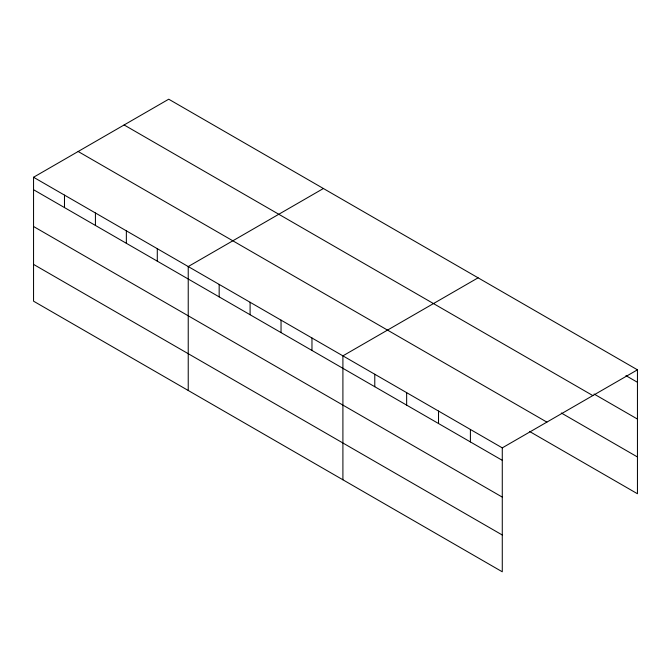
<?xml version="1.0" encoding="UTF-8"?>
<svg xmlns="http://www.w3.org/2000/svg" width="671" height="671" viewBox="0 0 671 671"><rect width="100%" height="100%" fill="white"/><g stroke="black" fill="none" stroke-linecap="round" stroke-linejoin="round"><path stroke-width="1.01" d="M502.277 497.11L502.277 447.867L33.55 177.253L33.55 301.178L502.277 571.793L502.277 497.11L33.55 226.496M529.436 431.386L637.45 493.747L637.45 369.822L168.723 99.207L33.55 177.253M323.405 188.509L188.232 266.555L188.232 390.48M478.087 277.819L342.906 355.856L342.906 479.782M502.277 447.867L637.45 369.822M625.942 375.643L637.45 382.285M594.07 394.02L637.45 419.065M124.118 124.965L592.845 395.58M561.308 413L637.45 456.968M78.155 151.495L546.882 422.118M33.55 189.717L502.277 460.331M33.55 264.391L502.277 535.005M470.405 429.465L470.405 441.929M438.524 411.063L438.524 423.527M406.651 392.661L406.651 405.125M374.779 374.259L374.779 386.722M311.973 337.999L311.973 350.455M281.04 320.134L281.04 332.598M250.098 302.277L250.098 314.741M219.165 284.42L219.165 296.876M157.291 248.698L157.291 261.153M126.358 230.832L126.358 243.296M95.425 212.975L95.425 225.431M64.483 195.11L64.483 207.574"/></g></svg>
